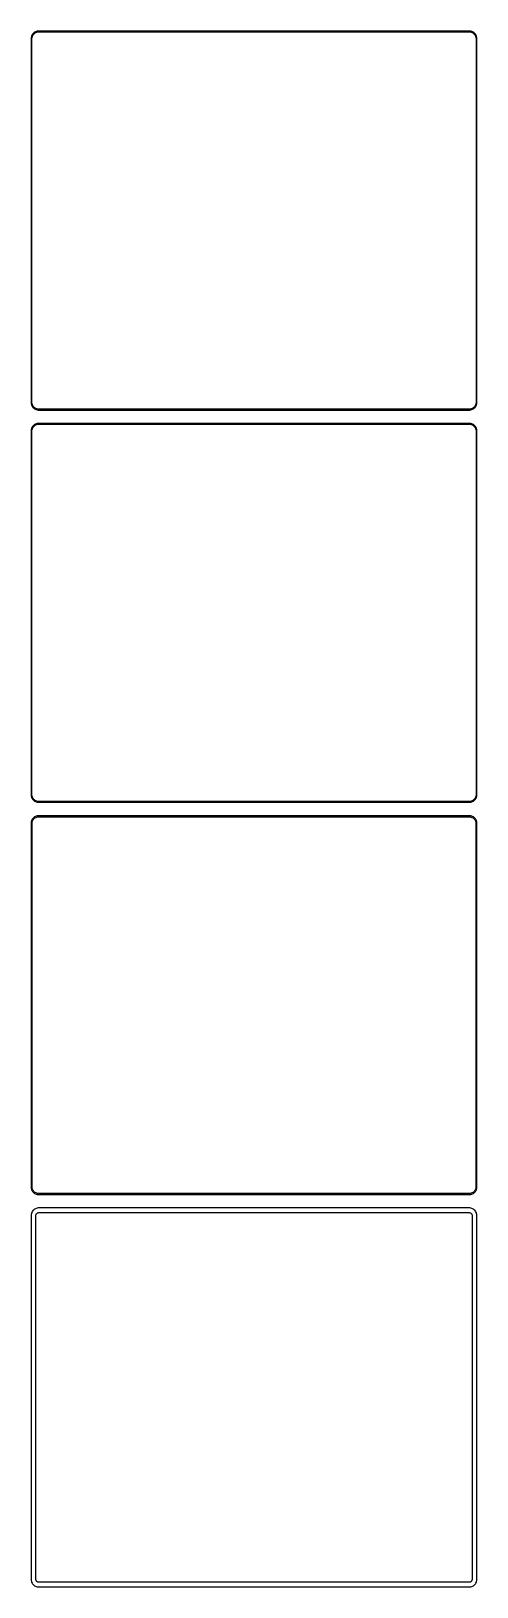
# Model space of a CAD drawing. Header units: metres. Extents: x -150 to 150, y 929 to 1975.
import ezdxf

# ---------------------------------------------------------------- set-up
doc = ezdxf.new("R2010")
doc.units = ezdxf.units.M

msp = doc.modelspace()

# ---------------------------------------------------------------- linework, layer by layer
for p, q in [((-149.961, 1971.13), (-150, 1970.5)), ((-150, 1970.5), (-150, 1725.5)), ((-149.843, 1971.74), (-149.961, 1971.13)), ((-149.649, 1972.34), (-149.843, 1971.74)), ((-149.382, 1972.91), (-149.649, 1972.34)), ((-149.5, 1970.25), (-149.463, 1970.85)), ((-149.5, 1725.75), (-149.5, 1970.25)), ((-149.463, 1970.85), (-149.351, 1971.43)), ((-149.045, 1973.44), (-149.382, 1972.91)), ((-149.351, 1971.43), (-149.166, 1972)), ((-149.166, 1972), (-148.912, 1972.54)), ((-148.645, 1973.92), (-149.045, 1973.44)), ((-148.912, 1972.54), (-148.593, 1973.04)), ((-148.187, 1974.35), (-148.645, 1973.92)), ((-148.593, 1973.04), (-148.213, 1973.5)), ((-148.213, 1973.5), (-147.778, 1973.91)), ((-147.679, 1974.72), (-148.187, 1974.35)), ((-147.778, 1973.91), (-147.295, 1974.26)), ((-147.129, 1975.02), (-147.679, 1974.72)), ((-147.295, 1974.26), (-146.772, 1974.55)), ((-146.545, 1975.26), (-147.129, 1975.02)), ((-146.772, 1974.55), (-146.218, 1974.77)), ((-145.937, 1975.41), (-146.545, 1975.26)), ((-146.218, 1974.77), (-145.64, 1974.92)), ((-145.314, 1975.49), (-145.937, 1975.41)), ((-145.64, 1974.92), (-145.048, 1974.99)), ((145.314, 1975.49), (-145.314, 1975.49)), ((-145.048, 1974.99), (145.048, 1974.99)), ((145.048, 1974.99), (145.64, 1974.92)), ((145.937, 1975.41), (145.314, 1975.49)), ((145.64, 1974.92), (146.218, 1974.77)), ((146.545, 1975.26), (145.937, 1975.41)), ((146.218, 1974.77), (146.772, 1974.55)), ((147.129, 1975.02), (146.545, 1975.26)), ((146.772, 1974.55), (147.295, 1974.26)), ((147.679, 1974.72), (147.129, 1975.02)), ((147.295, 1974.26), (147.778, 1973.91)), ((148.187, 1974.35), (147.679, 1974.72)), ((147.778, 1973.91), (148.213, 1973.5)), ((148.645, 1973.92), (148.187, 1974.35)), ((148.213, 1973.5), (148.593, 1973.04)), ((148.593, 1973.04), (148.912, 1972.54)), ((149.045, 1973.44), (148.645, 1973.92)), ((148.912, 1972.54), (149.166, 1972)), ((149.382, 1972.91), (149.045, 1973.44)), ((149.166, 1972), (149.351, 1971.43)), ((149.351, 1971.43), (149.463, 1970.85)), ((149.649, 1972.34), (149.382, 1972.91)), ((149.463, 1970.85), (149.5, 1970.25)), ((149.5, 1970.25), (149.5, 1725.75)), ((149.843, 1971.74), (149.649, 1972.34)), ((149.961, 1971.13), (149.843, 1971.74)), ((150, 1970.5), (149.961, 1971.13)), ((150, 1725.5), (150, 1970.5)), ((-150, 1725.5), (-149.961, 1724.87)), ((-149.961, 1724.87), (-149.843, 1724.26)), ((-149.843, 1724.26), (-149.649, 1723.66)), ((-149.649, 1723.66), (-149.382, 1723.09)), ((-149.463, 1725.15), (-149.5, 1725.75)), ((-149.351, 1724.57), (-149.463, 1725.15)), ((-149.382, 1723.09), (-149.045, 1722.56)), ((-149.166, 1724), (-149.351, 1724.57)), ((-148.912, 1723.46), (-149.166, 1724)), ((-149.045, 1722.56), (-148.645, 1722.08)), ((-148.593, 1722.96), (-148.912, 1723.46)), ((-148.645, 1722.08), (-148.187, 1721.65)), ((-148.213, 1722.5), (-148.593, 1722.96)), ((-147.778, 1722.09), (-148.213, 1722.5)), ((-148.187, 1721.65), (-147.679, 1721.28)), ((-147.295, 1721.74), (-147.778, 1722.09)), ((-147.679, 1721.28), (-147.129, 1720.98)), ((-146.772, 1721.45), (-147.295, 1721.74)), ((-147.129, 1720.98), (-146.545, 1720.74)), ((-146.218, 1721.23), (-146.772, 1721.45)), ((-146.545, 1720.74), (-145.937, 1720.59)), ((-145.64, 1721.08), (-146.218, 1721.23)), ((-145.937, 1720.59), (-145.314, 1720.51)), ((-145.048, 1721.01), (-145.64, 1721.08)), ((-145.314, 1720.51), (145.314, 1720.51)), ((145.048, 1721.01), (-145.048, 1721.01)), ((145.64, 1721.08), (145.048, 1721.01)), ((145.314, 1720.51), (145.937, 1720.59)), ((146.218, 1721.23), (145.64, 1721.08)), ((145.937, 1720.59), (146.545, 1720.74)), ((146.772, 1721.45), (146.218, 1721.23)), ((146.545, 1720.74), (147.129, 1720.98)), ((147.295, 1721.74), (146.772, 1721.45)), ((147.129, 1720.98), (147.679, 1721.28)), ((147.778, 1722.09), (147.295, 1721.74)), ((147.679, 1721.28), (148.187, 1721.65)), ((148.213, 1722.5), (147.778, 1722.09)), ((148.187, 1721.65), (148.645, 1722.08)), ((148.593, 1722.96), (148.213, 1722.5)), ((148.912, 1723.46), (148.593, 1722.96)), ((148.645, 1722.08), (149.045, 1722.56)), ((149.166, 1724), (148.912, 1723.46)), ((149.045, 1722.56), (149.382, 1723.09)), ((149.351, 1724.57), (149.166, 1724)), ((149.463, 1725.15), (149.351, 1724.57)), ((149.382, 1723.09), (149.649, 1723.66)), ((149.5, 1725.75), (149.463, 1725.15)), ((149.649, 1723.66), (149.843, 1724.26)), ((149.843, 1724.26), (149.961, 1724.87)), ((149.961, 1724.87), (150, 1725.5)), ((-149.961, 1707.13), (-150, 1706.5)), ((-149.843, 1707.74), (-149.961, 1707.13)), ((-149.649, 1708.34), (-149.843, 1707.74)), ((-149.382, 1708.91), (-149.649, 1708.34)), ((-149.5, 1706.25), (-149.463, 1706.85)), ((-149.463, 1706.85), (-149.351, 1707.43)), ((-149.045, 1709.44), (-149.382, 1708.91)), ((-149.351, 1707.43), (-149.166, 1708)), ((-149.166, 1708), (-148.912, 1708.54)), ((-148.645, 1709.92), (-149.045, 1709.44)), ((-148.912, 1708.54), (-148.593, 1709.04)), ((-148.187, 1710.35), (-148.645, 1709.92)), ((-148.593, 1709.04), (-148.213, 1709.5)), ((-148.213, 1709.5), (-147.778, 1709.91)), ((-147.679, 1710.72), (-148.187, 1710.35)), ((-147.778, 1709.91), (-147.295, 1710.26)), ((-147.129, 1711.02), (-147.679, 1710.72)), ((-147.295, 1710.26), (-146.772, 1710.55)), ((-146.545, 1711.26), (-147.129, 1711.02)), ((-146.772, 1710.55), (-146.218, 1710.77)), ((-145.937, 1711.41), (-146.545, 1711.26)), ((-146.218, 1710.77), (-145.64, 1710.92)), ((-145.314, 1711.49), (-145.937, 1711.41)), ((-145.64, 1710.92), (-145.048, 1710.99)), ((145.314, 1711.49), (-145.314, 1711.49)), ((-145.048, 1710.99), (145.048, 1710.99)), ((145.048, 1710.99), (145.64, 1710.92)), ((145.937, 1711.41), (145.314, 1711.49)), ((145.64, 1710.92), (146.218, 1710.77)), ((146.545, 1711.26), (145.937, 1711.41)), ((146.218, 1710.77), (146.772, 1710.55)), ((147.129, 1711.02), (146.545, 1711.26)), ((146.772, 1710.55), (147.295, 1710.26)), ((147.679, 1710.72), (147.129, 1711.02)), ((147.295, 1710.26), (147.778, 1709.91)), ((148.187, 1710.35), (147.679, 1710.72)), ((147.778, 1709.91), (148.213, 1709.5)), ((148.645, 1709.92), (148.187, 1710.35)), ((148.213, 1709.5), (148.593, 1709.04)), ((148.593, 1709.04), (148.912, 1708.54)), ((149.045, 1709.44), (148.645, 1709.92)), ((148.912, 1708.54), (149.166, 1708)), ((149.382, 1708.91), (149.045, 1709.44)), ((149.166, 1708), (149.351, 1707.43)), ((149.351, 1707.43), (149.463, 1706.85)), ((149.649, 1708.34), (149.382, 1708.91)), ((149.463, 1706.85), (149.5, 1706.25)), ((149.843, 1707.74), (149.649, 1708.34)), ((149.961, 1707.13), (149.843, 1707.74)), ((150, 1706.5), (149.961, 1707.13)), ((-150, 1706.5), (-150, 1461.5)), ((-149.5, 1461.75), (-149.5, 1706.25)), ((149.5, 1706.25), (149.5, 1461.75)), ((150, 1461.5), (150, 1706.5)), ((-150, 1461.5), (-149.961, 1460.87)), ((-149.961, 1460.87), (-149.843, 1460.26)), ((-149.843, 1460.26), (-149.649, 1459.66)), ((-149.649, 1459.66), (-149.382, 1459.09)), ((-149.463, 1461.15), (-149.5, 1461.75)), ((-149.351, 1460.57), (-149.463, 1461.15)), ((-149.382, 1459.09), (-149.045, 1458.56)), ((-149.166, 1460), (-149.351, 1460.57)), ((-148.912, 1459.46), (-149.166, 1460)), ((-149.045, 1458.56), (-148.645, 1458.08)), ((-148.593, 1458.96), (-148.912, 1459.46)), ((-148.645, 1458.08), (-148.187, 1457.65)), ((-148.213, 1458.5), (-148.593, 1458.96)), ((-147.778, 1458.09), (-148.213, 1458.5)), ((-148.187, 1457.65), (-147.679, 1457.28)), ((-147.295, 1457.74), (-147.778, 1458.09)), ((-147.679, 1457.28), (-147.129, 1456.98)), ((-146.772, 1457.45), (-147.295, 1457.74)), ((-147.129, 1456.98), (-146.545, 1456.74)), ((-146.218, 1457.23), (-146.772, 1457.45)), ((-146.545, 1456.74), (-145.937, 1456.59)), ((-145.64, 1457.08), (-146.218, 1457.23)), ((-145.937, 1456.59), (-145.314, 1456.51)), ((-145.048, 1457.01), (-145.64, 1457.08)), ((-145.314, 1456.51), (145.314, 1456.51)), ((145.048, 1457.01), (-145.048, 1457.01)), ((145.64, 1457.08), (145.048, 1457.01)), ((145.314, 1456.51), (145.937, 1456.59)), ((146.218, 1457.23), (145.64, 1457.08)), ((145.937, 1456.59), (146.545, 1456.74)), ((146.772, 1457.45), (146.218, 1457.23)), ((146.545, 1456.74), (147.129, 1456.98)), ((147.295, 1457.74), (146.772, 1457.45)), ((147.129, 1456.98), (147.679, 1457.28)), ((147.778, 1458.09), (147.295, 1457.74)), ((147.679, 1457.28), (148.187, 1457.65)), ((148.213, 1458.5), (147.778, 1458.09)), ((148.187, 1457.65), (148.645, 1458.08)), ((148.593, 1458.96), (148.213, 1458.5)), ((148.912, 1459.46), (148.593, 1458.96)), ((148.645, 1458.08), (149.045, 1458.56)), ((149.166, 1460), (148.912, 1459.46)), ((149.045, 1458.56), (149.382, 1459.09)), ((149.351, 1460.57), (149.166, 1460)), ((149.463, 1461.15), (149.351, 1460.57)), ((149.382, 1459.09), (149.649, 1459.66)), ((149.5, 1461.75), (149.463, 1461.15)), ((149.649, 1459.66), (149.843, 1460.26)), ((149.843, 1460.26), (149.961, 1460.87)), ((149.961, 1460.87), (150, 1461.5)), ((-149.382, 1444.91), (-149.649, 1444.34)), ((-149.045, 1445.44), (-149.382, 1444.91)), ((-148.645, 1445.92), (-149.045, 1445.44)), ((-148.762, 1444.46), (-148.454, 1444.94)), ((-148.187, 1446.35), (-148.645, 1445.92)), ((-148.454, 1444.94), (-148.088, 1445.38)), ((-147.679, 1446.72), (-148.187, 1446.35)), ((-148.088, 1445.38), (-147.668, 1445.78)), ((-147.129, 1447.02), (-147.679, 1446.72)), ((-147.668, 1445.78), (-147.203, 1446.12)), ((-147.203, 1446.12), (-146.699, 1446.39)), ((-146.545, 1447.26), (-147.129, 1447.02)), ((-146.699, 1446.39), (-146.165, 1446.6)), ((-145.937, 1447.41), (-146.545, 1447.26)), ((-146.165, 1446.6), (-145.608, 1446.75)), ((-145.314, 1447.49), (-145.937, 1447.41)), ((-145.608, 1446.75), (-145.037, 1446.82)), ((145.314, 1447.49), (-145.314, 1447.49)), ((-145.037, 1446.82), (145.037, 1446.82)), ((145.037, 1446.82), (145.608, 1446.75)), ((145.937, 1447.41), (145.314, 1447.49)), ((145.608, 1446.75), (146.165, 1446.6)), ((146.545, 1447.26), (145.937, 1447.41)), ((146.165, 1446.6), (146.699, 1446.39)), ((147.129, 1447.02), (146.545, 1447.26)), ((146.699, 1446.39), (147.203, 1446.12)), ((147.679, 1446.72), (147.129, 1447.02)), ((147.203, 1446.12), (147.668, 1445.78)), ((147.668, 1445.78), (148.088, 1445.38)), ((148.187, 1446.35), (147.679, 1446.72)), ((148.088, 1445.38), (148.454, 1444.94)), ((148.645, 1445.92), (148.187, 1446.35)), ((148.454, 1444.94), (148.762, 1444.46)), ((149.045, 1445.44), (148.645, 1445.92)), ((149.382, 1444.91), (149.045, 1445.44)), ((149.649, 1444.34), (149.382, 1444.91)), ((-149.961, 1443.13), (-150, 1442.5)), ((-150, 1442.5), (-150, 1197.5)), ((-149.843, 1443.74), (-149.961, 1443.13)), ((-149.649, 1444.34), (-149.843, 1443.74)), ((-149.328, 1442.25), (-149.292, 1442.82)), ((-149.328, 1197.75), (-149.328, 1442.25)), ((-149.292, 1442.82), (-149.185, 1443.39)), ((-149.185, 1443.39), (-149.007, 1443.94)), ((-149.007, 1443.94), (-148.762, 1444.46)), ((148.762, 1444.46), (149.007, 1443.94)), ((149.007, 1443.94), (149.185, 1443.39)), ((149.185, 1443.39), (149.292, 1442.82)), ((149.292, 1442.82), (149.328, 1442.25)), ((149.328, 1442.25), (149.328, 1197.75)), ((149.843, 1443.74), (149.649, 1444.34)), ((149.961, 1443.13), (149.843, 1443.74)), ((150, 1442.5), (149.961, 1443.13)), ((150, 1197.5), (150, 1442.5)), ((-150, 1197.5), (-149.961, 1196.87)), ((-149.961, 1196.87), (-149.843, 1196.26)), ((-149.843, 1196.26), (-149.649, 1195.66)), ((-149.649, 1195.66), (-149.382, 1195.09)), ((-149.382, 1195.09), (-149.045, 1194.56)), ((-149.292, 1197.18), (-149.328, 1197.75)), ((-149.185, 1196.61), (-149.292, 1197.18)), ((-149.007, 1196.06), (-149.185, 1196.61)), ((-149.045, 1194.56), (-148.645, 1194.08)), ((-148.762, 1195.54), (-149.007, 1196.06)), ((-148.454, 1195.06), (-148.762, 1195.54)), ((-148.645, 1194.08), (-148.187, 1193.65)), ((-148.088, 1194.62), (-148.454, 1195.06)), ((-148.187, 1193.65), (-147.679, 1193.28)), ((-147.668, 1194.22), (-148.088, 1194.62)), ((-147.203, 1193.88), (-147.668, 1194.22)), ((-146.699, 1193.61), (-147.203, 1193.88)), ((-146.165, 1193.4), (-146.699, 1193.61)), ((146.699, 1193.61), (146.165, 1193.4)), ((147.203, 1193.88), (146.699, 1193.61)), ((147.668, 1194.22), (147.203, 1193.88)), ((148.088, 1194.62), (147.668, 1194.22)), ((147.679, 1193.28), (148.187, 1193.65)), ((148.454, 1195.06), (148.088, 1194.62)), ((148.187, 1193.65), (148.645, 1194.08)), ((148.762, 1195.54), (148.454, 1195.06)), ((148.645, 1194.08), (149.045, 1194.56)), ((149.007, 1196.06), (148.762, 1195.54)), ((149.185, 1196.61), (149.007, 1196.06)), ((149.045, 1194.56), (149.382, 1195.09)), ((149.292, 1197.18), (149.185, 1196.61)), ((149.328, 1197.75), (149.292, 1197.18)), ((149.382, 1195.09), (149.649, 1195.66)), ((149.649, 1195.66), (149.843, 1196.26)), ((149.843, 1196.26), (149.961, 1196.87)), ((149.961, 1196.87), (150, 1197.5)), ((-147.679, 1193.28), (-147.129, 1192.98)), ((-147.129, 1192.98), (-146.545, 1192.74)), ((-146.545, 1183.26), (-147.129, 1183.02)), ((-146.545, 1192.74), (-145.937, 1192.59)), ((-145.937, 1183.41), (-146.545, 1183.26)), ((-145.608, 1193.25), (-146.165, 1193.4)), ((-145.937, 1192.59), (-145.314, 1192.51)), ((-145.314, 1183.49), (-145.937, 1183.41)), ((-145.037, 1193.18), (-145.608, 1193.25)), ((-145.314, 1192.51), (145.314, 1192.51)), ((145.314, 1183.49), (-145.314, 1183.49)), ((145.037, 1193.18), (-145.037, 1193.18)), ((145.608, 1193.25), (145.037, 1193.18)), ((145.314, 1192.51), (145.937, 1192.59)), ((145.937, 1183.41), (145.314, 1183.49)), ((146.165, 1193.4), (145.608, 1193.25)), ((145.937, 1192.59), (146.545, 1192.74)), ((146.545, 1183.26), (145.937, 1183.41)), ((146.545, 1192.74), (147.129, 1192.98)), ((147.129, 1183.02), (146.545, 1183.26)), ((147.129, 1192.98), (147.679, 1193.28)), ((-149.961, 1179.13), (-150, 1178.5)), ((-150, 1178.5), (-150, 933.5)), ((-149.843, 1179.74), (-149.961, 1179.13)), ((-149.649, 1180.34), (-149.843, 1179.74)), ((-149.382, 1180.91), (-149.649, 1180.34)), ((-149.045, 1181.44), (-149.382, 1180.91)), ((-148.645, 1181.92), (-149.045, 1181.44)), ((-148.187, 1182.35), (-148.645, 1181.92)), ((-147.679, 1182.72), (-148.187, 1182.35)), ((-147.129, 1183.02), (-147.679, 1182.72)), ((-146.86, 1178.25), (-146.843, 1178.51)), ((-146.86, 933.75), (-146.86, 1178.25)), ((-146.843, 1178.51), (-146.793, 1178.77)), ((-146.793, 1178.77), (-146.711, 1179.03)), ((-146.711, 1179.03), (-146.599, 1179.27)), ((-146.599, 1179.27), (-146.457, 1179.49)), ((-146.457, 1179.49), (-146.288, 1179.69)), ((-146.288, 1179.69), (-146.095, 1179.88)), ((-146.095, 1179.88), (-145.88, 1180.03)), ((-145.88, 1180.03), (-145.648, 1180.16)), ((-145.648, 1180.16), (-145.402, 1180.26)), ((-145.402, 1180.26), (-145.145, 1180.32)), ((-145.145, 1180.32), (-144.882, 1180.36)), ((-144.882, 1180.36), (144.882, 1180.36)), ((144.882, 1180.36), (145.145, 1180.32)), ((145.145, 1180.32), (145.402, 1180.26)), ((145.402, 1180.26), (145.648, 1180.16)), ((145.648, 1180.16), (145.88, 1180.03)), ((145.88, 1180.03), (146.095, 1179.88)), ((146.095, 1179.88), (146.288, 1179.69)), ((146.288, 1179.69), (146.457, 1179.49)), ((146.457, 1179.49), (146.599, 1179.27)), ((146.599, 1179.27), (146.711, 1179.03)), ((146.711, 1179.03), (146.793, 1178.77)), ((146.793, 1178.77), (146.843, 1178.51)), ((146.843, 1178.51), (146.86, 1178.25)), ((146.86, 1178.25), (146.86, 933.75)), ((147.679, 1182.72), (147.129, 1183.02)), ((148.187, 1182.35), (147.679, 1182.72)), ((148.645, 1181.92), (148.187, 1182.35)), ((149.045, 1181.44), (148.645, 1181.92)), ((149.382, 1180.91), (149.045, 1181.44)), ((149.649, 1180.34), (149.382, 1180.91)), ((149.843, 1179.74), (149.649, 1180.34)), ((149.961, 1179.13), (149.843, 1179.74)), ((150, 1178.5), (149.961, 1179.13)), ((150, 933.5), (150, 1178.5)), ((-150, 933.5), (-149.961, 932.873)), ((-149.961, 932.873), (-149.843, 932.257)), ((-149.843, 932.257), (-149.649, 931.659)), ((-146.843, 933.486), (-146.86, 933.75)), ((-146.793, 933.225), (-146.843, 933.486)), ((-146.711, 932.973), (-146.793, 933.225)), ((-146.599, 932.734), (-146.711, 932.973)), ((-146.457, 932.51), (-146.599, 932.734)), ((-146.288, 932.306), (-146.457, 932.51)), ((-146.095, 932.124), (-146.288, 932.306)), ((-145.88, 931.969), (-146.095, 932.124)), ((-145.648, 931.841), (-145.88, 931.969)), ((-145.402, 931.744), (-145.648, 931.841)), ((145.648, 931.841), (145.402, 931.744)), ((145.88, 931.969), (145.648, 931.841)), ((146.095, 932.124), (145.88, 931.969)), ((146.288, 932.306), (146.095, 932.124)), ((146.457, 932.51), (146.288, 932.306)), ((146.599, 932.734), (146.457, 932.51)), ((146.711, 932.973), (146.599, 932.734)), ((146.793, 933.225), (146.711, 932.973)), ((146.843, 933.486), (146.793, 933.225)), ((146.86, 933.75), (146.843, 933.486)), ((149.649, 931.659), (149.843, 932.257)), ((149.843, 932.257), (149.961, 932.873)), ((149.961, 932.873), (150, 933.5)), ((-149.649, 931.659), (-149.382, 931.091)), ((-149.382, 931.091), (-149.045, 930.561)), ((-149.045, 930.561), (-148.645, 930.077)), ((-148.645, 930.077), (-148.187, 929.647)), ((-148.187, 929.647), (-147.679, 929.278)), ((-147.679, 929.278), (-147.129, 928.976)), ((-147.129, 928.976), (-146.545, 928.745)), ((-146.545, 928.745), (-145.937, 928.589)), ((-145.937, 928.589), (-145.314, 928.51)), ((-145.145, 931.678), (-145.402, 931.744)), ((-145.314, 928.51), (145.314, 928.51)), ((-144.882, 931.645), (-145.145, 931.678)), ((144.882, 931.645), (-144.882, 931.645)), ((145.145, 931.678), (144.882, 931.645)), ((145.402, 931.744), (145.145, 931.678)), ((145.314, 928.51), (145.937, 928.589)), ((145.937, 928.589), (146.545, 928.745)), ((146.545, 928.745), (147.129, 928.976)), ((147.129, 928.976), (147.679, 929.278)), ((147.679, 929.278), (148.187, 929.647)), ((148.187, 929.647), (148.645, 930.077)), ((148.645, 930.077), (149.045, 930.561)), ((149.045, 930.561), (149.382, 931.091)), ((149.382, 931.091), (149.649, 931.659))]:
    msp.add_line(p, q)

doc.saveas('drawing.dxf')
